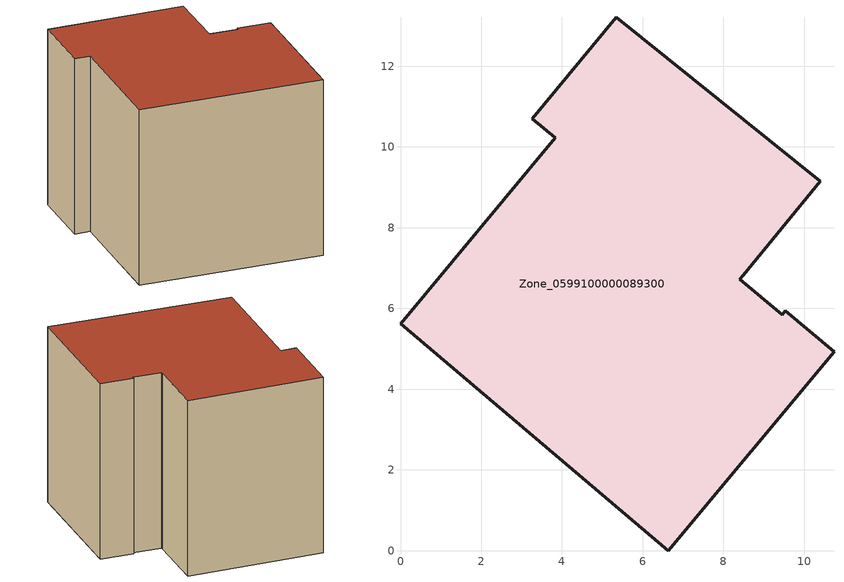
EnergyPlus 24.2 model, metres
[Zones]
Zone_0599100000089300
 floor ground (C_G): 9.54,5.95 10.74,4.93 6.64,0 0,5.62 3.83,10.23 3.26,10.7 5.35,13.21 10.4,9.15 8.49,6.83 8.41,6.73 9.46,5.84 z0
 wall outside (C_F): 6.64,0 10.74,4.93 9.54,5.95 9.46,5.84 8.41,6.73 8.49,6.83 10.4,9.15 5.35,13.21 3.26,10.7 3.83,10.23 0,5.62 6.64,0 z0:8.57
 roof outside (C_R): 10.74,4.93 9.54,5.95 9.46,5.84 8.41,6.73 8.49,6.83 10.4,9.15 5.35,13.21 3.26,10.7 3.83,10.23 0,5.62 6.64,0 z8.57
[BUILDING]
Pand.0599100000089300: North Axis=0; Terrain=City; Loads Convergence Tolerance Value=0.04; Temperature Convergence Tolerance Value=0.4; Solar Distribution=FullExterior; Maximum Number of Warmup Days=25; Minimum Number of Warmup Days=1
[Site:Location]
Rotterdam.The.Hague.AP_ZH_NLD Design_Conditions: Latitude=51.96; Longitude=4.45; Time Zone=1; Elevation=-4.5
[SITE:GROUNDTEMPERATURE:BUILDINGSURFACE]
18, 18, 18, 18, 18, 18, 18, 18, 18, 18, 18, 18
[MATERIAL] Thermal Absorptance=0.9; Solar Absorptance=0.7; Visible Absorptance=0.7
Name | Roughness | Thickness | Conductivity | Density | Specific Heat
G.TC.1946-1964 | MediumSmooth | 0.15 | 1 | 540 | 1210
F.TC.1946-1964 | Rough | 0.3 | 0.857143 | 1920 | 840
R.TC.1946-1964 | MediumRough | 0.2 | 0.235294 | 1500 | 1000
[CONSTRUCTION]
C_G: G.TC.1946-1964
C_F: F.TC.1946-1964
C_R: R.TC.1946-1964
[ZONE]
Zone_0599100000089300: Type=1; Multiplier=1; Ceiling Height=Autocalculate; Volume=Autocalculate; Floor Area=autocalculate; Part of Total Floor Area=Yes
[ZONEINFILTRATION:DESIGNFLOWRATE]
Infil_Zone_0599100000089300: Zone or ZoneList or Space or SpaceList=Zone_0599100000089300; Schedule=AlwaysOn; Design Flow Rate Calculation Method=Flow/Area; Flow Rate per Floor Area=0.003; Constant Term Coefficient=1; Temperature Term Coefficient=0; Velocity Term Coefficient=0; Velocity Squared Term Coefficient=0
[HVACTEMPLATE:ZONE:IDEALLOADSAIRSYSTEM]
Zone_0599100000089300: Maximum Heating Supply Air Temperature=50; Minimum Cooling Supply Air Temperature=13; Maximum Heating Supply Air Humidity Ratio=0.0156; Minimum Cooling Supply Air Humidity Ratio=0.0077; Heating Limit=NoLimit; Cooling Limit=NoLimit; Dehumidification Control Type=ConstantSensibleHeatRatio; Cooling Sensible Heat Ratio=0.7; Dehumidification Setpoint=60; Humidification Control Type=None; Humidification Setpoint=30; Outdoor Air Method=None; Outdoor Air Flow Rate per Person=0.00944; Outdoor Air Flow Rate per Zone Floor Area=0; Outdoor Air Flow Rate per Zone=0; Demand Controlled Ventilation Type=None; Outdoor Air Economizer Type=NoEconomizer; Heat Recovery Type=None; Sensible Heat Recovery Effectiveness=0.7; Latent Heat Recovery Effectiveness=0.65
[ZONECONTROL:THERMOSTAT]
ThermostatControl_Zone_0599100000089300: Zone or ZoneList=Zone_0599100000089300; Control Type Schedule=DualSetpointControlType; Control 1=Thermostat_Zone_0599100000089300; Temperature Difference Between Cutout And Setpoint=0
[THERMOSTATSETPOINT:DUALSETPOINT]
Thermostat_Zone_0599100000089300: Heating Setpoint Temperature Schedule=HeatingSetpoint_Zone_0599100000089300; Cooling Setpoint Temperature Schedule=CoolingSetpoint_Zone_0599100000089300
[SCHEDULE:COMPACT]
HeatingSetpoint_Zone_0599100000089300: Through: 12/31, For: AllDays, Until: 24:00, 21
CoolingSetpoint_Zone_0599100000089300: Through: 12/31, For: AllDays, Until: 24:00, 24
DualSetpointControlType: Through: 12/31, For: AllDays, Until: 24:00, 4
AlwaysOn: Through: 12/31, For: AllDays, Until: 24:00, 1
